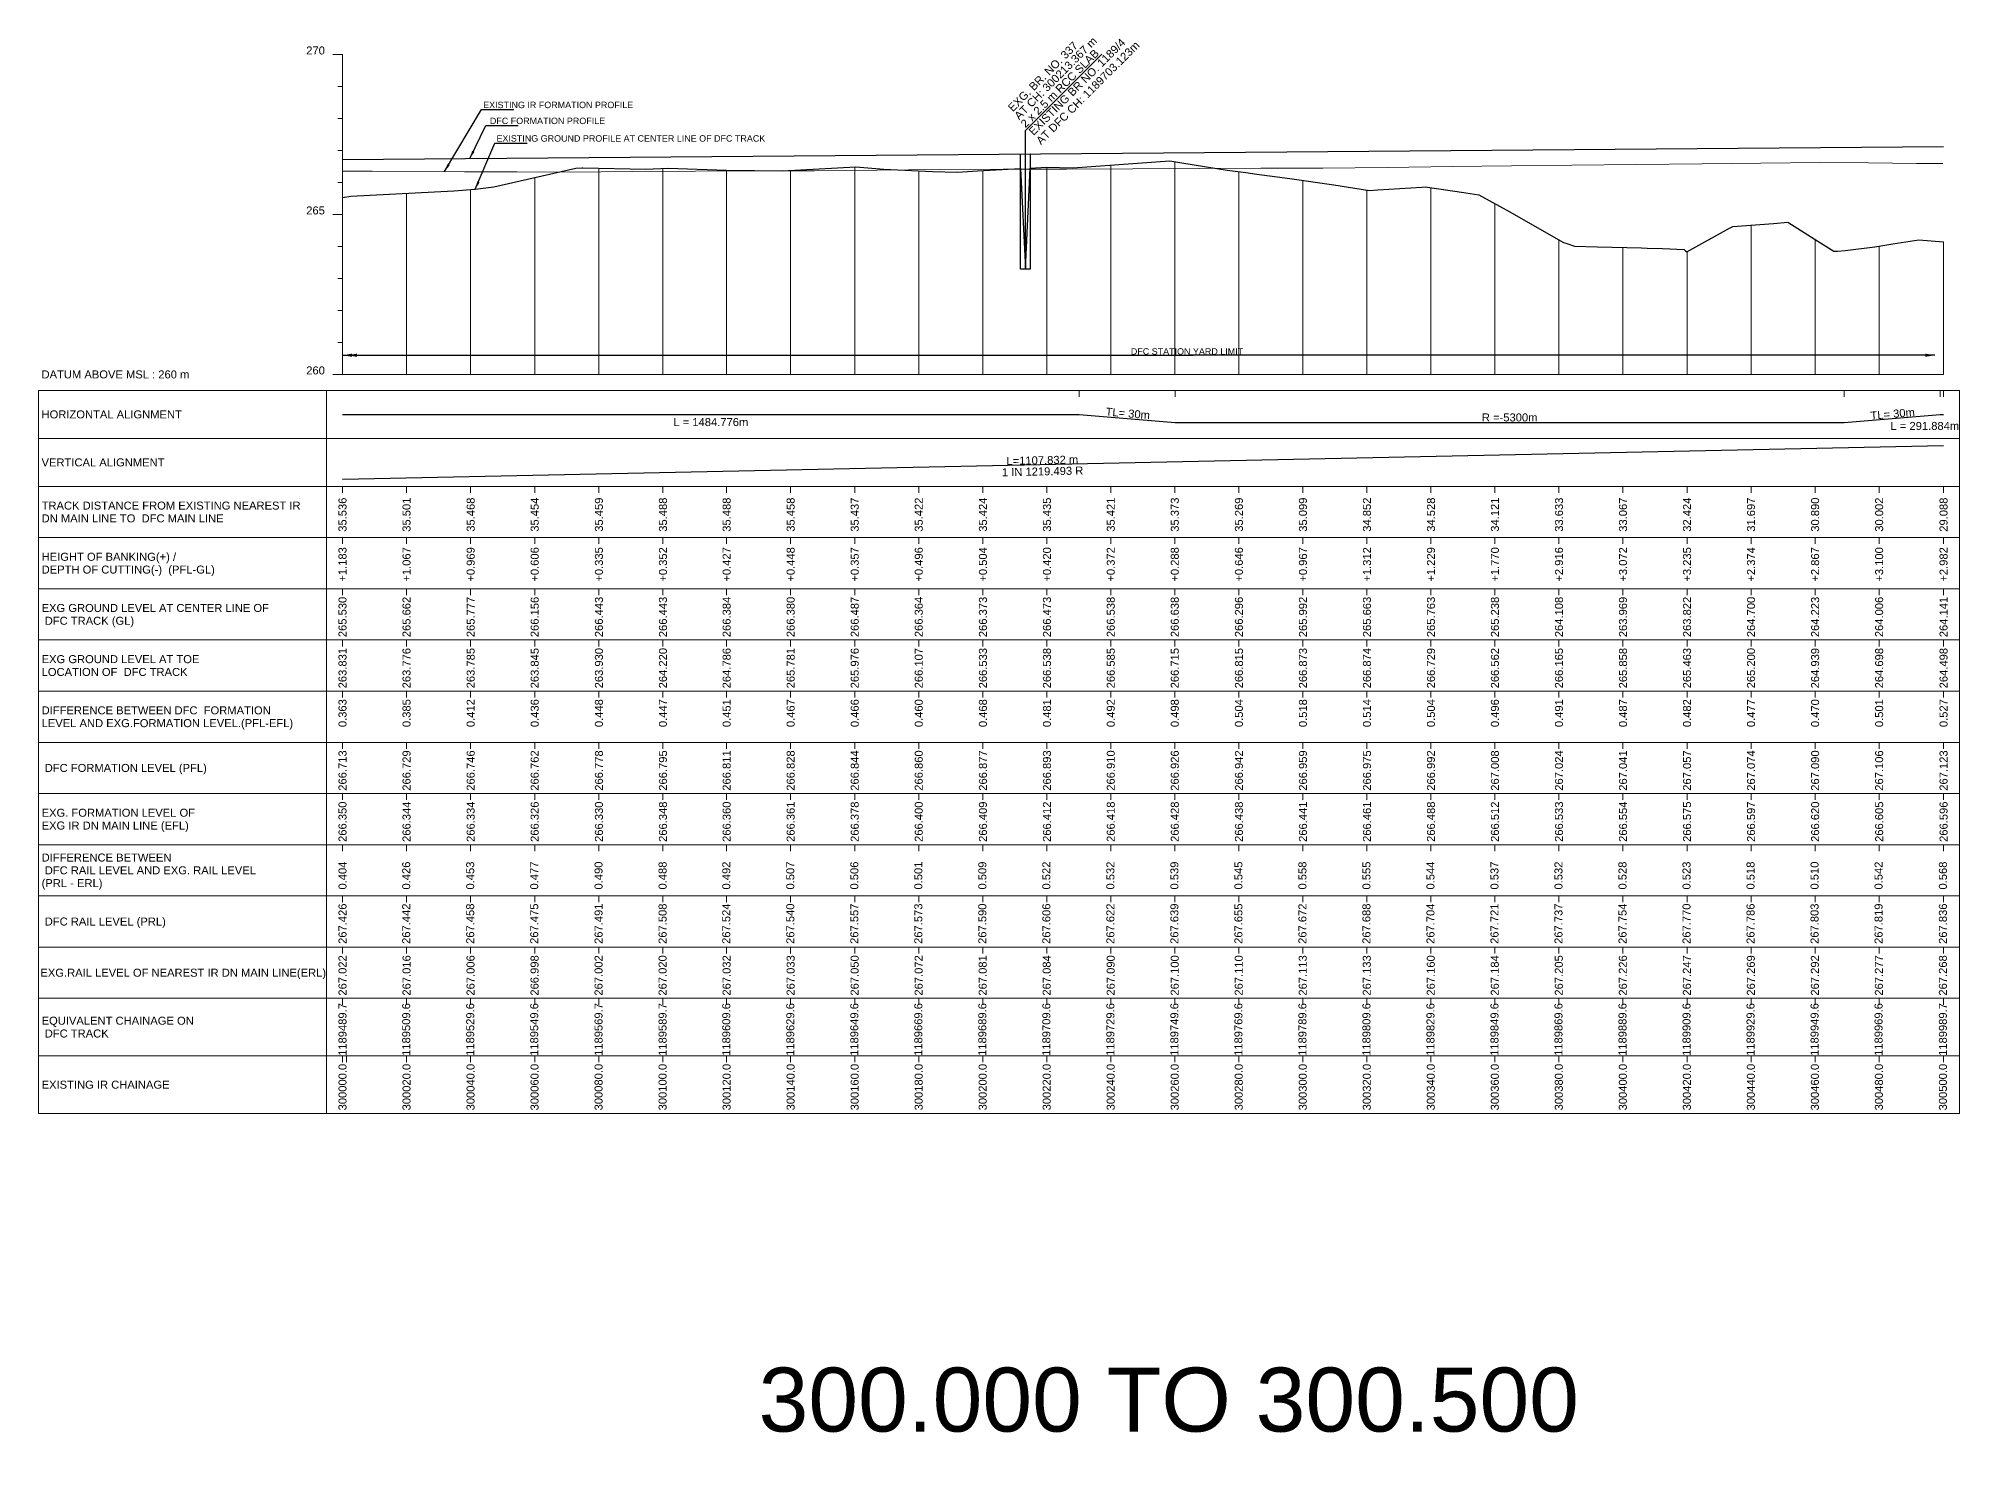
# Model space of a CAD drawing. Header units: metres. Extents: x -1098 to 4505, y -12378 to -11885.
# Drawn here: x 3905 to 4505, y -12340 to -11895 of the extents above; entities that cross this region are included whole.
import ezdxf
from ezdxf.enums import TextEntityAlignment as Align

# ---------------------------------------------------------------- set-up
doc = ezdxf.new("R2010")
doc.units = ezdxf.units.M
doc.header["$MEASUREMENT"] = 0
doc.layers.get('0').update_dxf_attribs({"lineweight": 0})
for name, color, linetype, lineweight in [('LS BRIDGE INDICATION', 10, 'Continuous', 30), ('LS CUT FILL', 10, 'Continuous', 0), ('LS DATUM', 7, 'Continuous', 0), ('LS DATUM X', 7, 'Continuous', 0), ('LS DATUM Y', 7, 'Continuous', 0), ('LS DIFF. EXG.RL & PRO. RL', 10, 'Continuous', 0), ('LS DIFF. PFL & EFL', 10, 'Continuous', 0), ('LS EXG GL', 7, 'Continuous', 0), ('LS EXG IR CH', 7, 'Continuous', 0), ('LS EXG RL', 7, 'Continuous', 0), ('LS EXG. FL', 7, 'Continuous', 0), ('LS EXG. GL', 7, 'Continuous', 0), ('LS EXG. GL AT PRO. TOE', 7, 'Continuous', 0), ('LS EXG. IR CH', 7, 'Continuous', 0), ('LS EXG. RL', 7, 'Continuous', 0), ('LS FRAME', 7, 'Continuous', 0), ('LS PFL-EFL', 10, 'Continuous', 0), ('LS PRL-ERL', 10, 'Continuous', 0), ('LS PRO FL', 10, 'Continuous', 0), ('LS PRO. CUT & FILL', 10, 'Continuous', 0), ('LS PRO. DFCC CH', 10, 'Continuous', 0), ('LS PRO. FL', 10, 'Continuous', 0), ('LS PRO. RL', 10, 'Continuous', 0), ('LS PROFILE EXG FL', 7, 'Continuous', 25), ('LS PROFILE EXG GL', 7, 'Continuous', 30), ('LS PROFILE PRO FL', 1, 'Continuous', 30), ('LS TICKS', 7, 'Continuous', 0), ('LS TRACK CENTER', 10, 'Continuous', 0), ("LS TRACK CENTER's", 10, 'Continuous', 0), ('Profile Grid', 7, 'Continuous', 0)]:
    doc.layers.add(name, color=color, linetype=linetype, lineweight=lineweight)
for name, color, linetype in [("LS BRIDGE'S", 7, 'Continuous'), ('LS HORIZONTAL ALIGNMENT', 10, 'Continuous'), ('LS VERTICAL ALIGNMENT', 10, 'Continuous'), ('ref text', 3, 'Continuous'), ('STATION YARD LIMIT IN LS', 7, 'Continuous')]:
    doc.layers.add(name, color=color, linetype=linetype)
doc.styles.get("Standard").update_dxf_attribs({"font": 'arial.ttf'})
doc.styles.add('Style-Arial', font='arial.ttf')
doc.styles.add('StyleArial', font='arial.ttf')
doc.dimstyles.get("Standard").update_dxf_attribs({"dimtxt": 0.18, "dimasz": 0.18, "dimexe": 0.18, "dimexo": 0.0625, "dimgap": 0.09, "dimtad": 0, "dimtih": 1, "dimtoh": 1, "dimdec": 4, "dimzin": 0, "dimdsep": 46, "dimtxsty": 'Standard', "dimcen": 0.09, "dimadec": 0, "dimazin": 0, "dimtfac": 1, "dimtdec": 4, "dimtofl": 0, "dimtmove": 0, "dimatfit": 3, "dimfxl": 1, "dimtolj": 1, "dimtzin": 0, "dimarcsym": 0})

msp = doc.modelspace()

# ---------------------------------------------------------------- linework, layer by layer
msp.add_lwpolyline([(3905, -12005), (3995, -12005)])
at = {"layer": 'LS BRIDGE INDICATION'}
msp.add_lwpolyline([(4211.86, -11931.13), (4214.86, -11931.11), (4214.87, -11967.09), (4211.87, -11967.09)], close=True, dxfattribs=at)
at = {"layer": "LS BRIDGE'S"}
msp.add_lwpolyline([(4213.37, -11967.09), (4213.37, -11923.8), (4237.25, -11899.91)], dxfattribs=at)
at = {"layer": 'LS DATUM X', "color": 7, "linetype": 'Continuous', "lineweight": 0}
msp.add_line((4000, -12000), (4500.21, -12000), dxfattribs=at)
at = {"layer": 'LS DATUM Y', "color": 7, "linetype": 'Continuous', "lineweight": 0}
for p, q in [((3997, -11900), (4000, -11900)), ((3997, -11900), (4000, -11900)), ((4000, -12000), (4000, -11900)), ((3998.5, -11910), (4000, -11910)), ((3998.5, -11920), (4000, -11920)), ((3998.5, -11930), (4000, -11930)), ((3998.5, -11940), (4000, -11940)), ((3997, -11950), (4000, -11950)), ((3998.5, -11960), (4000, -11960)), ((3998.5, -11970), (4000, -11970)), ((3998.5, -11980), (4000, -11980)), ((3998.5, -11990), (4000, -11990)), ((3997, -12000), (4000, -12000))]:
    msp.add_line(p, q, dxfattribs=at)
at = {"layer": 'LS FRAME'}
for points in [[(3995, -12231), (3905, -12231), (3905, -12005)], [(3995, -12020), (3905, -12020)], [(3995, -12035), (3905, -12035)], [(3995, -12051), (3905, -12051)], [(3905, -12051), (3995, -12051)], [(3995, -12067), (3905, -12067)], [(3905, -12067), (3995, -12067)], [(3995, -12083), (3905, -12083)], [(3905, -12083), (3995, -12083)], [(3995, -12099), (3905, -12099)], [(3995, -12115), (3905, -12115)], [(3905, -12115), (3995, -12115)], [(3995, -12131), (3905, -12131)], [(3905, -12131), (3995, -12131)], [(3995, -12147), (3905, -12147)], [(3905, -12147), (3995, -12147)], [(3995, -12163), (3905, -12163)], [(3905, -12163), (3995, -12163)], [(3995, -12179), (3905, -12179)], [(3995, -12195), (3905, -12195)], [(3995, -12213), (3905, -12213)]]:
    msp.add_lwpolyline(points, dxfattribs=at)
at = {"layer": 'LS FRAME', "color": 7, "linetype": 'Continuous', "lineweight": 0, "flags": 128}
for points in [[(3995, -12020), (4505.21, -12020), (4505.21, -12005), (3995, -12005), (3995, -12020)], [(3995, -12035), (4505.21, -12035), (4505.21, -12020), (3995, -12020), (3995, -12035)], [(3995, -12051), (4505.21, -12051), (4505.21, -12035), (3995, -12035), (3995, -12051)], [(3995, -12067), (4505.21, -12067), (4505.21, -12051), (3995, -12051), (3995, -12067)], [(3995, -12083), (4505.21, -12083), (4505.21, -12067), (3995, -12067), (3995, -12083)], [(3995, -12099), (4505.21, -12099), (4505.21, -12083), (3995, -12083), (3995, -12099)], [(3995, -12115), (4505.21, -12115), (4505.21, -12099), (3995, -12099), (3995, -12115)], [(3995, -12131), (4505.21, -12131), (4505.21, -12115), (3995, -12115), (3995, -12131)], [(3995, -12147), (4505.21, -12147), (4505.21, -12131), (3995, -12131), (3995, -12147)], [(3995, -12163), (4505.21, -12163), (4505.21, -12147), (3995, -12147), (3995, -12163)], [(3995, -12179), (4505.21, -12179), (4505.21, -12163), (3995, -12163), (3995, -12179)], [(3995, -12195), (4505.21, -12195), (4505.21, -12179), (3995, -12179), (3995, -12195)], [(3995, -12213), (4505.21, -12213), (4505.21, -12195), (3995, -12195), (3995, -12213)], [(3995, -12231), (4505.21, -12231), (4505.21, -12213), (3995, -12213), (3995, -12231)]]:
    msp.add_lwpolyline(points, close=True, dxfattribs=at)
at = {"layer": 'LS HORIZONTAL ALIGNMENT', "flags": 128}
msp.add_lwpolyline([(4000, -12012.5), (4230.17, -12012.5), (4230.17, -12012.5), (4260.17, -12015.05), (4260.17, -12015.05), (4469.13, -12015.05), (4469.13, -12015.05), (4499.13, -12012.5), (4499.13, -12012.5), (4500.2, -12012.5)], dxfattribs=at)
at = {"layer": 'LS PROFILE EXG FL', "lineweight": 0}
msp.add_lwpolyline([(4000, -11936.5), (4009.26, -11936.51), (4038.07, -11936.66), (4054.55, -11936.72), (4071.08, -11936.79), (4090.53, -11936.61), (4110.26, -11936.43), (4128.77, -11936.38), (4147.48, -11936.4), (4167, -11936.12), (4186.49, -11935.95), (4206.41, -11935.9), (4226.29, -11935.88), (4246.89, -11935.79), (4267.72, -11935.69), (4286.92, -11935.59), (4306.26, -11935.59), (4326.33, -11935.31), (4346.78, -11935.03), (4365.25, -11934.83), (4384.06, -11934.63), (4404.33, -11934.42), (4424.72, -11934.21), (4443.04, -11934), (4461.69, -11933.78), (4476.75, -11933.92), (4491.73, -11934.06), (4500, -11934.04)], dxfattribs=at)
at = {"layer": 'LS PROFILE EXG GL', "flags": 128}
msp.add_lwpolyline([(4000, -11944.7), (4002.61, -11944.31), (4002.61, -11944.32), (4034.79, -11942.59), (4041.49, -11942.13), (4041.49, -11942.13), (4047.3, -11941.34), (4047.3, -11941.34), (4072.92, -11935.51), (4072.92, -11935.51), (4072.93, -11935.5), (4074.79, -11935.47), (4075.12, -11935.48), (4094.72, -11935.82), (4101.72, -11935.5), (4119.92, -11936.16), (4137.42, -11936.34), (4160.35, -11935.12), (4160.35, -11935.11), (4160.35, -11935.12), (4169.1, -11935.87), (4184.34, -11936.55), (4184.34, -11936.55), (4192.15, -11936.75), (4198.42, -11936.36), (4198.42, -11936.36), (4211.86, -11935.68), (4213.37, -11967.09), (4214.86, -11935.52), (4219.97, -11935.27), (4228.22, -11935.48), (4258.49, -11933.27), (4258.5, -11933.27), (4262.22, -11933.87), (4276.36, -11936.15), (4276.36, -11936.15), (4282.22, -11936.9), (4285.64, -11937.38), (4285.65, -11937.38), (4295.96, -11938.75), (4309.7, -11940.75), (4320.85, -11942.53), (4323.44, -11942.32), (4337.18, -11941.43), (4338.27, -11941.37), (4350.31, -11943.16), (4350.31, -11943.16), (4350.91, -11943.24), (4354.99, -11943.85), (4364.65, -11949.22), (4378.39, -11957.01), (4381.47, -11958.79), (4381.47, -11958.79), (4382.15, -11958.97), (4382.49, -11959.05), (4384.89, -11959.9), (4392.13, -11960.1), (4405.87, -11960.48), (4407.58, -11960.53), (4412.44, -11960.66), (4419.2, -11960.98), (4419.6, -11961.35), (4420.01, -11961.73), (4420.01, -11961.73), (4433.34, -11954.31), (4434.41, -11953.72), (4434.41, -11953.72), (4447.08, -11952.8), (4451.56, -11952.44), (4460.94, -11958.32), (4465.9, -11961.53), (4467.08, -11961.53), (4467.1, -11961.53), (4469.42, -11961.26), (4478.72, -11960.16), (4484.4, -11959.24), (4492.44, -11957.93), (4500.21, -11958.59)], dxfattribs=at)
at = {"layer": 'LS PROFILE PRO FL'}
msp.add_line((4000, -11932.87), (4500.2, -11928.77), dxfattribs=at)
at = {"layer": 'LS TICKS', "color": 7, "linetype": 'Continuous', "lineweight": 0, "flags": 128}
for points in [[(4230.17, -12007), (4230.17, -12005)], [(4260.17, -12007), (4260.17, -12005)], [(4469.13, -12007), (4469.13, -12005)], [(4499.13, -12007), (4499.13, -12005)], [(4500.2, -12007), (4500.2, -12005)], [(4000, -12037), (4000, -12035)], [(4020, -12037), (4020, -12035)], [(4040.04, -12037), (4040.04, -12035)], [(4060.04, -12037), (4060.04, -12035)], [(4080.11, -12037), (4080.11, -12035)], [(4100.11, -12037), (4100.11, -12035)], [(4120.01, -12037), (4120.01, -12035)], [(4140.01, -12037), (4140.01, -12035)], [(4160.03, -12037), (4160.03, -12035)], [(4180.03, -12037), (4180.03, -12035)], [(4200.08, -12037), (4200.08, -12035)], [(4220.08, -12037), (4220.08, -12035)], [(4240.02, -12037), (4240.02, -12035)], [(4260.02, -12037), (4260.02, -12035)], [(4280.06, -12037), (4280.06, -12035)], [(4300.06, -12037), (4300.06, -12035)], [(4320.06, -12037), (4320.06, -12035)], [(4340.06, -12037), (4340.06, -12035)], [(4360.04, -12037), (4360.04, -12035)], [(4380.05, -12037), (4380.05, -12035)], [(4400.05, -12037), (4400.05, -12035)], [(4420.06, -12037), (4420.06, -12035)], [(4440.06, -12037), (4440.06, -12035)], [(4460.08, -12037), (4460.08, -12035)], [(4480.09, -12037), (4480.09, -12035)], [(4500.21, -12037), (4500.21, -12035)], [(4000, -12053), (4000, -12051)], [(4020, -12053), (4020, -12051)], [(4040.04, -12053), (4040.04, -12051)], [(4060.04, -12053), (4060.04, -12051)], [(4080.11, -12053), (4080.11, -12051)], [(4100.11, -12053), (4100.11, -12051)], [(4120.01, -12053), (4120.01, -12051)], [(4140.01, -12053), (4140.01, -12051)], [(4160.03, -12053), (4160.03, -12051)], [(4180.03, -12053), (4180.03, -12051)], [(4200.08, -12053), (4200.08, -12051)], [(4220.08, -12053), (4220.08, -12051)], [(4240.02, -12053), (4240.02, -12051)], [(4260.02, -12053), (4260.02, -12051)], [(4280.06, -12053), (4280.06, -12051)], [(4300.06, -12053), (4300.06, -12051)], [(4320.06, -12053), (4320.06, -12051)], [(4340.06, -12053), (4340.06, -12051)], [(4360.04, -12053), (4360.04, -12051)], [(4380.05, -12053), (4380.05, -12051)], [(4400.05, -12053), (4400.05, -12051)], [(4420.06, -12053), (4420.06, -12051)], [(4440.06, -12053), (4440.06, -12051)], [(4460.08, -12053), (4460.08, -12051)], [(4480.09, -12053), (4480.09, -12051)], [(4500.21, -12053), (4500.21, -12051)], [(4000, -12069), (4000, -12067)], [(4020, -12069), (4020, -12067)], [(4040.04, -12069), (4040.04, -12067)], [(4060.04, -12069), (4060.04, -12067)], [(4080.11, -12069), (4080.11, -12067)], [(4100.11, -12069), (4100.11, -12067)], [(4120.01, -12069), (4120.01, -12067)], [(4140.01, -12069), (4140.01, -12067)], [(4160.03, -12069), (4160.03, -12067)], [(4180.03, -12069), (4180.03, -12067)], [(4200.08, -12069), (4200.08, -12067)], [(4220.08, -12069), (4220.08, -12067)], [(4240.02, -12069), (4240.02, -12067)], [(4260.02, -12069), (4260.02, -12067)], [(4280.06, -12069), (4280.06, -12067)], [(4300.06, -12069), (4300.06, -12067)], [(4320.06, -12069), (4320.06, -12067)], [(4340.06, -12069), (4340.06, -12067)], [(4360.04, -12069), (4360.04, -12067)], [(4380.05, -12069), (4380.05, -12067)], [(4400.05, -12069), (4400.05, -12067)], [(4420.06, -12069), (4420.06, -12067)], [(4440.06, -12069), (4440.06, -12067)], [(4460.08, -12069), (4460.08, -12067)], [(4480.09, -12069), (4480.09, -12067)], [(4500.21, -12069), (4500.21, -12067)], [(4000, -12085), (4000, -12083)], [(4020, -12085), (4020, -12083)], [(4040.04, -12085), (4040.04, -12083)], [(4060.04, -12085), (4060.04, -12083)], [(4080.11, -12085), (4080.11, -12083)], [(4100.11, -12085), (4100.11, -12083)], [(4120.01, -12085), (4120.01, -12083)], [(4140.01, -12085), (4140.01, -12083)], [(4160.03, -12085), (4160.03, -12083)], [(4180.03, -12085), (4180.03, -12083)], [(4200.08, -12085), (4200.08, -12083)], [(4220.08, -12085), (4220.08, -12083)], [(4240.02, -12085), (4240.02, -12083)], [(4260.02, -12085), (4260.02, -12083)], [(4280.06, -12085), (4280.06, -12083)], [(4300.06, -12085), (4300.06, -12083)], [(4320.06, -12085), (4320.06, -12083)], [(4340.06, -12085), (4340.06, -12083)], [(4360.04, -12085), (4360.04, -12083)], [(4380.05, -12085), (4380.05, -12083)], [(4400.05, -12085), (4400.05, -12083)], [(4420.06, -12085), (4420.06, -12083)], [(4440.06, -12085), (4440.06, -12083)], [(4460.08, -12085), (4460.08, -12083)], [(4480.09, -12085), (4480.09, -12083)], [(4500.21, -12085), (4500.21, -12083)], [(4000, -12101), (4000, -12099)], [(4020, -12101), (4020, -12099)], [(4040.04, -12101), (4040.04, -12099)], [(4060.04, -12101), (4060.04, -12099)], [(4080.11, -12101), (4080.11, -12099)], [(4100.11, -12101), (4100.11, -12099)], [(4120.01, -12101), (4120.01, -12099)], [(4140.01, -12101), (4140.01, -12099)], [(4160.03, -12101), (4160.03, -12099)], [(4180.03, -12101), (4180.03, -12099)], [(4200.08, -12101), (4200.08, -12099)], [(4220.08, -12101), (4220.08, -12099)], [(4240.02, -12101), (4240.02, -12099)], [(4260.02, -12101), (4260.02, -12099)], [(4280.06, -12101), (4280.06, -12099)], [(4300.06, -12101), (4300.06, -12099)], [(4320.06, -12101), (4320.06, -12099)], [(4340.06, -12101), (4340.06, -12099)], [(4360.04, -12101), (4360.04, -12099)], [(4380.05, -12101), (4380.05, -12099)], [(4400.05, -12101), (4400.05, -12099)], [(4420.06, -12101), (4420.06, -12099)], [(4440.06, -12101), (4440.06, -12099)], [(4460.08, -12101), (4460.08, -12099)], [(4480.09, -12101), (4480.09, -12099)], [(4500.21, -12101), (4500.21, -12099)], [(4000, -12117), (4000, -12115)], [(4020, -12117), (4020, -12115)], [(4040.04, -12117), (4040.04, -12115)], [(4060.04, -12117), (4060.04, -12115)], [(4080.11, -12117), (4080.11, -12115)], [(4100.11, -12117), (4100.11, -12115)], [(4120.01, -12117), (4120.01, -12115)], [(4140.01, -12117), (4140.01, -12115)], [(4160.03, -12117), (4160.03, -12115)], [(4180.03, -12117), (4180.03, -12115)], [(4200.08, -12117), (4200.08, -12115)], [(4220.08, -12117), (4220.08, -12115)], [(4240.02, -12117), (4240.02, -12115)], [(4260.02, -12117), (4260.02, -12115)], [(4280.06, -12117), (4280.06, -12115)], [(4300.06, -12117), (4300.06, -12115)], [(4320.06, -12117), (4320.06, -12115)], [(4340.06, -12117), (4340.06, -12115)], [(4360.04, -12117), (4360.04, -12115)], [(4380.05, -12117), (4380.05, -12115)], [(4400.05, -12117), (4400.05, -12115)], [(4420.06, -12117), (4420.06, -12115)], [(4440.06, -12117), (4440.06, -12115)], [(4460.08, -12117), (4460.08, -12115)], [(4480.09, -12117), (4480.09, -12115)], [(4500.21, -12117), (4500.21, -12115)], [(4000, -12133), (4000, -12131)], [(4020, -12133), (4020, -12131)], [(4040.04, -12133), (4040.04, -12131)], [(4060.04, -12133), (4060.04, -12131)], [(4080.11, -12133), (4080.11, -12131)], [(4100.11, -12133), (4100.11, -12131)], [(4120.01, -12133), (4120.01, -12131)], [(4140.01, -12133), (4140.01, -12131)], [(4160.03, -12133), (4160.03, -12131)], [(4180.03, -12133), (4180.03, -12131)], [(4200.08, -12133), (4200.08, -12131)], [(4220.08, -12133), (4220.08, -12131)], [(4240.02, -12133), (4240.02, -12131)], [(4260.02, -12133), (4260.02, -12131)], [(4280.06, -12133), (4280.06, -12131)], [(4300.06, -12133), (4300.06, -12131)], [(4320.06, -12133), (4320.06, -12131)], [(4340.06, -12133), (4340.06, -12131)], [(4360.04, -12133), (4360.04, -12131)], [(4380.05, -12133), (4380.05, -12131)], [(4400.05, -12133), (4400.05, -12131)], [(4420.06, -12133), (4420.06, -12131)], [(4440.06, -12133), (4440.06, -12131)], [(4460.08, -12133), (4460.08, -12131)], [(4480.09, -12133), (4480.09, -12131)], [(4500.21, -12133), (4500.21, -12131)], [(4000, -12149), (4000, -12147)], [(4020, -12149), (4020, -12147)], [(4040.04, -12149), (4040.04, -12147)], [(4060.04, -12149), (4060.04, -12147)], [(4080.11, -12149), (4080.11, -12147)], [(4100.11, -12149), (4100.11, -12147)], [(4120.01, -12149), (4120.01, -12147)], [(4140.01, -12149), (4140.01, -12147)], [(4160.03, -12149), (4160.03, -12147)], [(4180.03, -12149), (4180.03, -12147)], [(4200.08, -12149), (4200.08, -12147)], [(4220.08, -12149), (4220.08, -12147)], [(4240.02, -12149), (4240.02, -12147)], [(4260.02, -12149), (4260.02, -12147)], [(4280.06, -12149), (4280.06, -12147)], [(4300.06, -12149), (4300.06, -12147)], [(4320.06, -12149), (4320.06, -12147)], [(4340.06, -12149), (4340.06, -12147)], [(4360.04, -12149), (4360.04, -12147)], [(4380.05, -12149), (4380.05, -12147)], [(4400.05, -12149), (4400.05, -12147)], [(4420.06, -12149), (4420.06, -12147)], [(4440.06, -12149), (4440.06, -12147)], [(4460.08, -12149), (4460.08, -12147)], [(4480.09, -12149), (4480.09, -12147)], [(4500.21, -12149), (4500.21, -12147)], [(4000, -12165), (4000, -12163)], [(4020, -12165), (4020, -12163)], [(4040.04, -12165), (4040.04, -12163)], [(4060.04, -12165), (4060.04, -12163)], [(4080.11, -12165), (4080.11, -12163)], [(4100.11, -12165), (4100.11, -12163)], [(4120.01, -12165), (4120.01, -12163)], [(4140.01, -12165), (4140.01, -12163)], [(4160.03, -12165), (4160.03, -12163)], [(4180.03, -12165), (4180.03, -12163)], [(4200.08, -12165), (4200.08, -12163)], [(4220.08, -12165), (4220.08, -12163)], [(4240.02, -12165), (4240.02, -12163)], [(4260.02, -12165), (4260.02, -12163)], [(4280.06, -12165), (4280.06, -12163)], [(4300.06, -12165), (4300.06, -12163)], [(4320.06, -12165), (4320.06, -12163)], [(4340.06, -12165), (4340.06, -12163)], [(4360.04, -12165), (4360.04, -12163)], [(4380.05, -12165), (4380.05, -12163)], [(4400.05, -12165), (4400.05, -12163)], [(4420.06, -12165), (4420.06, -12163)], [(4440.06, -12165), (4440.06, -12163)], [(4460.08, -12165), (4460.08, -12163)], [(4480.09, -12165), (4480.09, -12163)], [(4500.21, -12165), (4500.21, -12163)], [(4000, -12181), (4000, -12179)], [(4020, -12181), (4020, -12179)], [(4040.04, -12181), (4040.04, -12179)], [(4060.04, -12181), (4060.04, -12179)], [(4080.11, -12181), (4080.11, -12179)], [(4100.11, -12181), (4100.11, -12179)], [(4120.01, -12181), (4120.01, -12179)], [(4140.01, -12181), (4140.01, -12179)], [(4160.03, -12181), (4160.03, -12179)], [(4180.03, -12181), (4180.03, -12179)], [(4200.08, -12181), (4200.08, -12179)], [(4220.08, -12181), (4220.08, -12179)], [(4240.02, -12181), (4240.02, -12179)], [(4260.02, -12181), (4260.02, -12179)], [(4280.06, -12181), (4280.06, -12179)], [(4300.06, -12181), (4300.06, -12179)], [(4320.06, -12181), (4320.06, -12179)], [(4340.06, -12181), (4340.06, -12179)], [(4360.04, -12181), (4360.04, -12179)], [(4380.05, -12181), (4380.05, -12179)], [(4400.05, -12181), (4400.05, -12179)], [(4420.06, -12181), (4420.06, -12179)], [(4440.06, -12181), (4440.06, -12179)], [(4460.08, -12181), (4460.08, -12179)], [(4480.09, -12181), (4480.09, -12179)], [(4500.21, -12181), (4500.21, -12179)], [(4000, -12197), (4000, -12195)], [(4020, -12197), (4020, -12195)], [(4040.04, -12197), (4040.04, -12195)], [(4060.04, -12197), (4060.04, -12195)], [(4080.11, -12197), (4080.11, -12195)], [(4100.11, -12197), (4100.11, -12195)], [(4120.01, -12197), (4120.01, -12195)], [(4140.01, -12197), (4140.01, -12195)], [(4160.03, -12197), (4160.03, -12195)], [(4180.03, -12197), (4180.03, -12195)], [(4200.08, -12197), (4200.08, -12195)], [(4220.08, -12197), (4220.08, -12195)], [(4240.02, -12197), (4240.02, -12195)], [(4260.02, -12197), (4260.02, -12195)], [(4280.06, -12197), (4280.06, -12195)], [(4300.06, -12197), (4300.06, -12195)], [(4320.06, -12197), (4320.06, -12195)], [(4340.06, -12197), (4340.06, -12195)], [(4360.04, -12197), (4360.04, -12195)], [(4380.05, -12197), (4380.05, -12195)], [(4400.05, -12197), (4400.05, -12195)], [(4420.06, -12197), (4420.06, -12195)], [(4440.06, -12197), (4440.06, -12195)], [(4460.08, -12197), (4460.08, -12195)], [(4480.09, -12197), (4480.09, -12195)], [(4500.21, -12197), (4500.21, -12195)], [(4000, -12215), (4000, -12213)], [(4001.25, -12215), (4001.25, -12213)], [(4020, -12215), (4020, -12213)], [(4040.04, -12215), (4040.04, -12213)], [(4060.04, -12215), (4060.04, -12213)], [(4080.11, -12215), (4080.11, -12213)], [(4100.11, -12215), (4100.11, -12213)], [(4120.01, -12215), (4120.01, -12213)], [(4140.01, -12215), (4140.01, -12213)], [(4160.03, -12215), (4160.03, -12213)], [(4180.03, -12215), (4180.03, -12213)], [(4200.08, -12215), (4200.08, -12213)], [(4220.08, -12215), (4220.08, -12213)], [(4240.02, -12215), (4240.02, -12213)], [(4260.02, -12215), (4260.02, -12213)], [(4280.06, -12215), (4280.06, -12213)], [(4300.06, -12215), (4300.06, -12213)], [(4320.06, -12215), (4320.06, -12213)], [(4340.06, -12215), (4340.06, -12213)], [(4360.04, -12215), (4360.04, -12213)], [(4380.05, -12215), (4380.05, -12213)], [(4400.05, -12215), (4400.05, -12213)], [(4420.06, -12215), (4420.06, -12213)], [(4440.06, -12215), (4440.06, -12213)], [(4460.08, -12215), (4460.08, -12213)], [(4480.09, -12215), (4480.09, -12213)], [(4500.21, -12215), (4500.21, -12213)]]:
    msp.add_lwpolyline(points, dxfattribs=at)
at = {"layer": 'LS VERTICAL ALIGNMENT', "flags": 128}
msp.add_lwpolyline([(4000, -12032.75), (4500.21, -12022.25)], dxfattribs=at)
at = {"layer": 'Profile Grid', "flags": 128}
for points in [[(4080.11, -12000), (4080.11, -11935.57)], [(4100.11, -12000), (4100.11, -11935.57)], [(4120.01, -12000), (4120.01, -11936.16)], [(4140.01, -12000), (4140.01, -11936.2)], [(4160.03, -12000), (4160.03, -11935.13)], [(4180.03, -12000), (4180.03, -11936.36)], [(4200.08, -12000), (4200.08, -11936.27)], [(4220.08, -12000), (4220.08, -11935.27)], [(4240.02, -12000), (4240.02, -11934.62)], [(4260.02, -12000), (4260.02, -11933.52)], [(4280.06, -12000), (4280.06, -11936.62)], [(4020, -12000), (4020, -11943.38)], [(4040.04, -12000), (4040.04, -11942.23)], [(4060.04, -12000), (4060.04, -11938.44)], [(4300.06, -12000), (4300.06, -11939.35)], [(4320.06, -12000), (4320.06, -11942.4)], [(4340.06, -12000), (4340.06, -11941.64)], [(4360.04, -12000), (4360.04, -11946.65)], [(4440.06, -12000), (4440.06, -11953.31)], [(4380.04, -12000), (4380.04, -11957.96)], [(4400.05, -12000), (4400.05, -11960.32)], [(4420.06, -12000), (4420.06, -11961.7)], [(4460.08, -12000), (4460.08, -11957.78)], [(4480.09, -12000), (4480.09, -11959.94)], [(4500.21, -12000), (4500.21, -11958.59)], [(4000, -12000), (4000, -11969.87)]]:
    msp.add_lwpolyline(points, dxfattribs=at)

# ---------------------------------------------------------------- texts
at = {"layer": "LS BRIDGE'S"}
for s, p in [('EXG. BR. NO. 337', (4209.39, -11918.09)), ('AT CH: 300213.367 m', (4211.39, -11920.59)), ('2 x 2.5 m RCC SLAB ', (4213.39, -11923.09))]:
    msp.add_text(s, height=2.5, rotation=45, dxfattribs=at).set_placement(p)
at = {"layer": "LS BRIDGE'S", "color": 10}
for s, p in [('EXISTING BR NO. 1189/4', (4215.87, -11925.5)), ('AT DFC CH: 1189703.123m', (4218.23, -11928.39))]:
    msp.add_text(s, height=2.5, rotation=45, dxfattribs=at).set_placement(p)
at = {"layer": 'LS CUT FILL', "style": 'Style-Arial'}
for s, p in [('+1.183', (4000, -12054)), ('+1.067', (4020, -12054)), ('+0.969', (4040.04, -12054)), ('+0.606', (4060.04, -12054)), ('+0.335', (4080.11, -12054)), ('+0.352', (4100.11, -12054)), ('+0.427', (4120.01, -12054)), ('+0.448', (4140.01, -12054)), ('+0.357', (4160.03, -12054)), ('+0.496', (4180.03, -12054)), ('+0.504', (4200.08, -12054)), ('+0.420', (4220.08, -12054)), ('+0.372', (4240.02, -12054)), ('+0.288', (4260.02, -12054)), ('+0.646', (4280.06, -12054)), ('+0.967', (4300.06, -12054)), ('+1.312', (4320.06, -12054)), ('+1.229', (4340.06, -12054)), ('+1.770', (4360.04, -12054)), ('+2.916', (4380.05, -12054)), ('+3.072', (4400.05, -12054)), ('+3.235', (4420.06, -12054)), ('+2.374', (4440.05, -12054)), ('+2.867', (4460.07, -12054)), ('+3.100', (4480.08, -12054)), ('+2.982', (4500.2, -12054))]:
    msp.add_text(s, height=2.5, rotation=90, dxfattribs=at).set_placement(p, align=Align.MIDDLE_RIGHT)
at = {"layer": 'LS DATUM', "color": 7, "style": 'StyleArial'}
msp.add_text('DATUM ABOVE MSL : 260 m', height=2.5, rotation=0.00003, dxfattribs=at).set_placement((3905.97, -12000), align=Align.MIDDLE_LEFT)
at = {"layer": 'LS DATUM Y', "color": 7, "lineweight": 0, "style": 'Style-Arial'}
for s, p in [('270', (3994.5, -11900)), ('270', (3994.5, -11900)), ('265', (3994.5, -11950)), ('260', (3994.5, -12000))]:
    msp.add_text(s, height=2.5, dxfattribs=at).set_placement(p, align=Align.RIGHT)
at = {"layer": 'LS DIFF. EXG.RL & PRO. RL', "color": 10, "style": 'StyleArial'}
for s, p in [('DIFFERENCE BETWEEN ', (3906, -12151)), (' DFC RAIL LEVEL AND EXG. RAIL LEVEL ', (3906, -12155)), ('(PRL - ERL)', (3906, -12159))]:
    msp.add_text(s, height=2.5, rotation=0.00003, dxfattribs=at).set_placement(p, align=Align.MIDDLE_LEFT)
at = {"layer": 'LS DIFF. PFL & EFL', "color": 10, "style": 'StyleArial'}
for s, p in [('DIFFERENCE BETWEEN DFC  FORMATION ', (3906, -12105)), ('LEVEL AND EXG.FORMATION LEVEL.(PFL-EFL)', (3906, -12109))]:
    msp.add_text(s, height=2.5, rotation=0.00003, dxfattribs=at).set_placement(p, align=Align.MIDDLE_LEFT)
at = {"layer": 'LS EXG GL', "style": 'Style-Arial'}
for s, p in [('265.530', (4000, -12069.5)), ('265.662', (4020, -12069.5)), ('265.777', (4040.04, -12069.5)), ('266.156', (4060.04, -12069.5)), ('266.443', (4080.11, -12069.5)), ('266.443', (4100.11, -12069.5)), ('266.384', (4120.01, -12069.5)), ('266.380', (4140.01, -12069.5)), ('266.487', (4160.03, -12069.5)), ('266.364', (4180.03, -12069.5)), ('266.373', (4200.08, -12069.5)), ('266.473', (4220.08, -12069.5)), ('266.538', (4240.02, -12069.5)), ('266.638', (4260.02, -12069.5)), ('266.296', (4280.06, -12069.5)), ('265.992', (4300.06, -12069.5)), ('265.663', (4320.06, -12069.5)), ('265.763', (4340.06, -12069.5)), ('265.238', (4360.04, -12069.5)), ('264.108', (4380.05, -12069.5)), ('263.969', (4400.05, -12069.5)), ('263.822', (4420.06, -12069.5)), ('264.700', (4440.05, -12069.5)), ('264.223', (4460.07, -12069.5)), ('264.006', (4480.08, -12069.5)), ('264.141', (4500.2, -12069.5))]:
    msp.add_text(s, height=2.5, rotation=90, dxfattribs=at).set_placement(p, align=Align.MIDDLE_RIGHT)
at = {"layer": 'LS EXG IR CH', "lineweight": 0, "style": 'Style-Arial'}
for s, p in [('300000.0', (4000, -12215.47)), ('300020.0', (4020, -12215.47)), ('300040.0', (4040, -12215.47)), ('300060.0', (4060, -12215.47)), ('300080.0', (4080, -12215.47)), ('300100.0', (4100, -12215.47)), ('300120.0', (4120, -12215.47)), ('300140.0', (4140, -12215.47)), ('300160.0', (4160, -12215.47)), ('300180.0', (4180, -12215.47)), ('300200.0', (4200, -12215.47)), ('300220.0', (4220, -12215.47)), ('300240.0', (4240, -12215.47)), ('300260.0', (4260, -12215.47)), ('300280.0', (4280, -12215.47)), ('300300.0', (4300, -12215.47)), ('300320.0', (4320, -12215.47)), ('300340.0', (4340, -12215.47)), ('300360.0', (4360, -12215.47)), ('300380.0', (4380, -12215.47)), ('300400.0', (4400, -12215.47)), ('300420.0', (4420, -12215.47)), ('300440.0', (4440, -12215.47)), ('300460.0', (4460, -12215.47)), ('300480.0', (4480, -12215.47)), ('300500.0', (4500, -12215.47))]:
    msp.add_text(s, height=2.5, rotation=90, dxfattribs=at).set_placement(p, align=Align.MIDDLE_RIGHT)
at = {"layer": 'LS EXG RL', "style": 'Style-Arial'}
for s, p in [('267.022', (4000, -12181.54)), ('267.016', (4020, -12181.54)), ('267.006', (4040, -12181.54)), ('266.998', (4060, -12181.54)), ('267.002', (4080, -12181.54)), ('267.020', (4100, -12181.54)), ('267.032', (4120, -12181.54)), ('267.033', (4140, -12181.54)), ('267.050', (4160, -12181.54)), ('267.072', (4180, -12181.54)), ('267.081', (4200, -12181.54)), ('267.084', (4220, -12181.54)), ('267.090', (4240, -12181.54)), ('267.100', (4260, -12181.54)), ('267.110', (4280, -12181.54)), ('267.113', (4300, -12181.54)), ('267.133', (4320, -12181.54)), ('267.160', (4340, -12181.54)), ('267.184', (4360, -12181.54)), ('267.205', (4380, -12181.54)), ('267.226', (4400, -12181.54)), ('267.247', (4420, -12181.54)), ('267.269', (4440, -12181.54)), ('267.292', (4460, -12181.54)), ('267.277', (4480, -12181.54)), ('267.268', (4500, -12181.54))]:
    msp.add_text(s, height=2.5, rotation=90, dxfattribs=at).set_placement(p, align=Align.MIDDLE_RIGHT)
at = {"layer": 'LS EXG. FL', "style": 'StyleArial'}
for s, p in [('EXG. FORMATION LEVEL OF', (3906, -12137)), ('EXG IR DN MAIN LINE (EFL)', (3906, -12141))]:
    msp.add_text(s, height=2.5, rotation=0.00003, dxfattribs=at).set_placement(p, align=Align.MIDDLE_LEFT)
at = {"layer": 'LS EXG. FL'}
for s, p in [('266.350', (4000, -12133.5)), ('266.344', (4020, -12133.5)), ('266.334', (4040.04, -12133.5)), ('266.326', (4060.04, -12133.5)), ('266.330', (4080.11, -12133.5)), ('266.348', (4100.11, -12133.5)), ('266.360', (4120.01, -12133.5)), ('266.361', (4140.01, -12133.5)), ('266.378', (4160.03, -12133.5)), ('266.400', (4180.03, -12133.5)), ('266.409', (4200.08, -12133.5)), ('266.412', (4220.08, -12133.5)), ('266.418', (4240.02, -12133.5)), ('266.428', (4260.02, -12133.5)), ('266.438', (4280.06, -12133.5)), ('266.441', (4300.06, -12133.5)), ('266.461', (4320.06, -12133.5)), ('266.488', (4340.06, -12133.5)), ('266.512', (4360.04, -12133.5)), ('266.533', (4380.05, -12133.5)), ('266.554', (4400.05, -12133.5)), ('266.575', (4420.06, -12133.5)), ('266.597', (4440.06, -12133.5)), ('266.620', (4460.08, -12133.5)), ('266.605', (4480.09, -12133.5)), ('266.596', (4500.21, -12133.5))]:
    msp.add_text(s, height=2.5, rotation=90, dxfattribs=at).set_placement(p, align=Align.MIDDLE_RIGHT)
at = {"layer": 'LS EXG. GL', "color": 7, "style": 'StyleArial'}
for s, p in [('EXG GROUND LEVEL AT CENTER LINE OF ', (3906, -12073)), (' DFC TRACK (GL)', (3906, -12077))]:
    msp.add_text(s, height=2.5, rotation=0.00003, dxfattribs=at).set_placement(p, align=Align.MIDDLE_LEFT)
at = {"layer": 'LS EXG. GL AT PRO. TOE', "color": 7, "style": 'StyleArial'}
for s, p in [('EXG GROUND LEVEL AT TOE', (3906, -12089)), ('LOCATION OF  DFC TRACK', (3906, -12093))]:
    msp.add_text(s, height=2.5, rotation=0.00003, dxfattribs=at).set_placement(p, align=Align.MIDDLE_LEFT)
at = {"layer": 'LS EXG. GL AT PRO. TOE'}
for s, p in [('263.831', (4000, -12085.5)), ('263.776', (4020, -12085.5)), ('263.785', (4040.04, -12085.5)), ('263.845', (4060.04, -12085.5)), ('263.930', (4080.11, -12085.5)), ('264.220', (4100.11, -12085.5)), ('264.786', (4120.01, -12085.5)), ('265.781', (4140.01, -12085.5)), ('265.976', (4160.03, -12085.5)), ('266.107', (4180.03, -12085.5)), ('266.533', (4200.08, -12085.5)), ('266.538', (4220.08, -12085.5)), ('266.585', (4240.02, -12085.5)), ('266.715', (4260.02, -12085.5)), ('266.815', (4280.06, -12085.5)), ('266.873', (4300.06, -12085.5)), ('266.874', (4320.06, -12085.5)), ('266.729', (4340.06, -12085.5)), ('266.562', (4360.04, -12085.5)), ('266.165', (4380.05, -12085.5)), ('265.858', (4400.05, -12085.5)), ('265.463', (4420.06, -12085.5)), ('265.200', (4440.05, -12085.5)), ('264.939', (4460.07, -12085.5)), ('264.698', (4480.08, -12085.5)), ('264.498', (4500.2, -12085.5))]:
    msp.add_text(s, height=2.5, rotation=90, dxfattribs=at).set_placement(p, align=Align.MIDDLE_RIGHT)
at = {"layer": 'LS EXG. IR CH', "style": 'StyleArial'}
msp.add_text('EXISTING IR CHAINAGE', height=2.5, rotation=0.00003, dxfattribs=at).set_placement((3906, -12222), align=Align.MIDDLE_LEFT)
at = {"layer": 'LS EXG. RL', "style": 'StyleArial'}
msp.add_text('EXG.RAIL LEVEL OF NEAREST IR DN MAIN LINE(ERL)', height=2.5, rotation=0.00003, dxfattribs=at).set_placement((3905.61, -12187), align=Align.MIDDLE_LEFT)
at = {"layer": 'LS HORIZONTAL ALIGNMENT', "style": 'StyleArial'}
msp.add_text('HORIZONTAL ALIGNMENT', height=2.5, rotation=0.00003, dxfattribs=at).set_placement((3905.97, -12012.5), align=Align.MIDDLE_LEFT)
at = {"layer": 'LS HORIZONTAL ALIGNMENT', "char_height": 2.5, "attachment_point": 5, "line_spacing_factor": 0.6, "style": 'Style-Arial'}
for s, insert in [('L = 1484.776m', (4115.08, -12014.92)), ('R =-5300m', (4364.65, -12013.46)), ('L = 291.884m', (4494.36, -12016.12))]:
    msp.add_mtext(s, dxfattribs=dict(at, insert=insert))
for insert, rotation in [((4245.34, -12012.2), 355.1469), ((4484.3, -12012.34), 4.8531)]:
    msp.add_mtext('TL= 30m', dxfattribs=dict(at, insert=insert, rotation=rotation))
at = {"layer": 'LS PFL-EFL'}
for s, p in [('0.363', (4000, -12101.5)), ('0.385', (4020, -12101.5)), ('0.412', (4040.04, -12101.5)), ('0.436', (4060.04, -12101.5)), ('0.448', (4080.11, -12101.5)), ('0.447', (4100.11, -12101.5)), ('0.451', (4120.01, -12101.5)), ('0.467', (4140.01, -12101.5)), ('0.466', (4160.03, -12101.5)), ('0.460', (4180.03, -12101.5)), ('0.468', (4200.08, -12101.5)), ('0.481', (4220.08, -12101.5)), ('0.492', (4240.02, -12101.5)), ('0.498', (4260.02, -12101.5)), ('0.504', (4280.06, -12101.5)), ('0.518', (4300.06, -12101.5)), ('0.514', (4320.06, -12101.5)), ('0.504', (4340.06, -12101.5)), ('0.496', (4360.04, -12101.5)), ('0.491', (4380.05, -12101.5)), ('0.487', (4400.05, -12101.5)), ('0.482', (4420.06, -12101.5)), ('0.477', (4440.05, -12101.5)), ('0.470', (4460.07, -12101.5)), ('0.501', (4480.08, -12101.5)), ('0.527', (4500.2, -12101.5))]:
    msp.add_text(s, height=2.5, rotation=90, dxfattribs=at).set_placement(p, align=Align.MIDDLE_RIGHT)
at = {"layer": 'LS PRL-ERL'}
for s, p in [('0.404', (4001.25, -12161)), ('0.404', (4001.25, -12161)), ('0.426', (4021.15, -12161)), ('0.453', (4041.15, -12161)), ('0.477', (4061.15, -12161)), ('0.490', (4081.25, -12161)), ('0.488', (4101.25, -12161)), ('0.492', (4121.15, -12161)), ('0.507', (4141.15, -12161)), ('0.506', (4161.15, -12161)), ('0.501', (4181.15, -12161)), ('0.509', (4201.15, -12161)), ('0.522', (4221.15, -12161)), ('0.532', (4241.15, -12161)), ('0.539', (4261.15, -12161)), ('0.545', (4281.15, -12161)), ('0.558', (4301.15, -12161)), ('0.555', (4321.15, -12161)), ('0.544', (4341.15, -12161)), ('0.537', (4361.15, -12161)), ('0.532', (4381.15, -12161)), ('0.528', (4401.15, -12161)), ('0.523', (4421.15, -12161)), ('0.518', (4441.15, -12161)), ('0.510', (4461.15, -12161)), ('0.542', (4481.15, -12161)), ('0.568', (4501.25, -12161)), ('267.426', (4001.25, -12178)), ('267.426', (4001.25, -12178)), ('267.442', (4021.15, -12178)), ('267.458', (4041.15, -12178)), ('267.475', (4061.15, -12178)), ('267.491', (4081.25, -12178)), ('267.508', (4101.25, -12178)), ('267.524', (4121.15, -12178)), ('267.540', (4141.15, -12178)), ('267.557', (4161.15, -12178)), ('267.573', (4181.15, -12178)), ('267.590', (4201.15, -12178)), ('267.606', (4221.15, -12178)), ('267.622', (4241.15, -12178)), ('267.639', (4261.15, -12178)), ('267.655', (4281.15, -12178)), ('267.672', (4301.15, -12178)), ('267.688', (4321.15, -12178)), ('267.704', (4341.15, -12178)), ('267.721', (4361.15, -12178)), ('267.737', (4381.15, -12178)), ('267.754', (4401.15, -12178)), ('267.770', (4421.15, -12178)), ('267.786', (4441.15, -12178)), ('267.803', (4461.15, -12178)), ('267.819', (4481.15, -12178)), ('267.836', (4501.25, -12178))]:
    msp.add_text(s, height=2.5, rotation=90, dxfattribs=at).set_placement(p)
at = {"layer": 'LS PRO FL', "style": 'Style-Arial'}
for s, p in [('266.713', (4000, -12117.5)), ('266.729', (4020, -12117.5)), ('266.746', (4040.04, -12117.5)), ('266.762', (4060.04, -12117.5)), ('266.778', (4080.11, -12117.5)), ('266.795', (4100.11, -12117.5)), ('266.811', (4120.01, -12117.5)), ('266.828', (4140.01, -12117.5)), ('266.844', (4160.03, -12117.5)), ('266.860', (4180.03, -12117.5)), ('266.877', (4200.08, -12117.5)), ('266.893', (4220.08, -12117.5)), ('266.910', (4240.02, -12117.5)), ('266.926', (4260.02, -12117.5)), ('266.942', (4280.06, -12117.5)), ('266.959', (4300.06, -12117.5)), ('266.975', (4320.06, -12117.5)), ('266.992', (4340.06, -12117.5)), ('267.008', (4360.04, -12117.5)), ('267.024', (4380.05, -12117.5)), ('267.041', (4400.05, -12117.5)), ('267.057', (4420.06, -12117.5)), ('267.074', (4440.05, -12117.5)), ('267.090', (4460.07, -12117.5)), ('267.106', (4480.08, -12117.5)), ('267.123', (4500.2, -12117.5))]:
    msp.add_text(s, height=2.5, rotation=90, dxfattribs=at).set_placement(p, align=Align.MIDDLE_RIGHT)
at = {"layer": 'LS PRO. CUT & FILL', "color": 10, "style": 'StyleArial'}
for s, p in [('HEIGHT OF BANKING(+) /', (3906, -12057)), ('DEPTH OF CUTTING(-)  (PFL-GL)', (3906, -12061))]:
    msp.add_text(s, height=2.5, rotation=0.00003, dxfattribs=at).set_placement(p, align=Align.MIDDLE_LEFT)
at = {"layer": 'LS PRO. DFCC CH', "color": 10, "style": 'Style-Arial'}
for s, p in [('EQUIVALENT CHAINAGE ON ', (3906, -12202)), (' DFC TRACK', (3906, -12206))]:
    msp.add_text(s, height=2.5, rotation=0.00003, dxfattribs=at).set_placement(p, align=Align.MIDDLE_LEFT)
at = {"layer": 'LS PRO. DFCC CH'}
for s, p in [('1189489.7', (4001.25, -12213)), ('1189489.7', (4001.25, -12213)), ('1189509.6', (4021.15, -12213)), ('1189529.6', (4041.15, -12213)), ('1189549.6', (4061.15, -12213)), ('1189569.7', (4081.25, -12213)), ('1189589.7', (4101.25, -12213)), ('1189609.6', (4121.15, -12213)), ('1189629.6', (4141.15, -12213)), ('1189649.6', (4161.15, -12213)), ('1189669.6', (4181.15, -12213)), ('1189689.6', (4201.15, -12213)), ('1189709.6', (4221.15, -12213)), ('1189729.6', (4241.15, -12213)), ('1189749.6', (4261.15, -12213)), ('1189769.6', (4281.15, -12213)), ('1189789.6', (4301.15, -12213)), ('1189809.6', (4321.15, -12213)), ('1189829.6', (4341.15, -12213)), ('1189849.6', (4361.15, -12213)), ('1189869.6', (4381.15, -12213)), ('1189889.6', (4401.15, -12213)), ('1189909.6', (4421.15, -12213)), ('1189929.6', (4441.15, -12213)), ('1189949.6', (4461.15, -12213)), ('1189969.6', (4481.15, -12213)), ('1189989.7', (4501.25, -12213))]:
    msp.add_text(s, height=2.5, rotation=90, dxfattribs=at).set_placement(p)
at = {"layer": 'LS PRO. FL', "color": 10, "style": 'StyleArial'}
msp.add_text(' DFC FORMATION LEVEL (PFL) ', height=2.5, rotation=0.00003, dxfattribs=at).set_placement((3906, -12123), align=Align.MIDDLE_LEFT)
at = {"layer": 'LS PRO. RL', "color": 10, "style": 'StyleArial'}
msp.add_text(' DFC RAIL LEVEL (PRL)', height=2.5, rotation=0.00003, dxfattribs=at).set_placement((3906, -12171), align=Align.MIDDLE_LEFT)
at = {"layer": 'LS PROFILE EXG FL', "color": 7, "linetype": 'Continuous', "lineweight": 0, "style": 'Style-Arial'}
msp.add_text('EXISTING IR FORMATION PROFILE', height=2, dxfattribs=at).set_placement((4043.95, -11916.78))
at = {"layer": 'LS PROFILE EXG GL', "color": 7, "lineweight": 0, "style": 'Style-Arial'}
msp.add_text('EXISTING GROUND PROFILE AT CENTER LINE OF DFC TRACK', height=2, dxfattribs=at).set_placement((4048.1, -11927.24, 0))
at = {"layer": 'LS PROFILE PRO FL', "style": 'Style-Arial'}
msp.add_text('  DFC FORMATION PROFILE', height=2, dxfattribs=at).set_placement((4044.5, -11921.76, 0))
at = {"layer": 'LS TRACK CENTER'}
for s, p in [('35.536', (4000, -12038.5)), ('35.501', (4020, -12038.5)), ('35.468', (4040.04, -12038.5)), ('35.454', (4060.04, -12038.5)), ('35.459', (4080.11, -12038.5)), ('35.488', (4100.11, -12038.5)), ('35.488', (4120.01, -12038.5)), ('35.458', (4140.01, -12038.5)), ('35.437', (4160.03, -12038.5)), ('35.422', (4180.03, -12038.5)), ('35.424', (4200.08, -12038.5)), ('35.435', (4220.08, -12038.5)), ('35.421', (4240.02, -12038.5)), ('35.373', (4260.02, -12038.5)), ('35.269', (4280.06, -12038.5)), ('35.099', (4300.06, -12038.5)), ('34.852', (4320.06, -12038.5)), ('34.528', (4340.06, -12038.5)), ('34.121', (4360.04, -12038.5)), ('33.633', (4380.05, -12038.5)), ('33.067', (4400.05, -12038.5)), ('32.424', (4420.06, -12038.5)), ('31.697', (4440.05, -12038.5)), ('30.890', (4460.07, -12038.5)), ('30.002', (4480.08, -12038.5)), ('29.088', (4500.2, -12038.5))]:
    msp.add_text(s, height=2.5, rotation=90, dxfattribs=at).set_placement(p, align=Align.MIDDLE_RIGHT)
at = {"layer": "LS TRACK CENTER's", "color": 10, "style": 'StyleArial'}
for s, p in [('TRACK DISTANCE FROM EXISTING NEAREST IR ', (3906, -12041)), ('DN MAIN LINE TO  DFC MAIN LINE', (3906, -12045))]:
    msp.add_text(s, height=2.5, rotation=0.00003, dxfattribs=at).set_placement(p, align=Align.MIDDLE_LEFT)
at = {"layer": 'LS VERTICAL ALIGNMENT', "style": 'StyleArial'}
msp.add_text('VERTICAL ALIGNMENT', height=2.5, rotation=0.00003, dxfattribs=at).set_placement((3905.97, -12027.5), align=Align.MIDDLE_LEFT)
at = {"layer": 'LS VERTICAL ALIGNMENT', "insert": (4218.68, -12028.58), "char_height": 2.5, "attachment_point": 5, "rotation": 1.28636, "line_spacing_factor": 0.84, "style": 'Style-Arial'}
msp.add_mtext('L=1107.832 m\\P1 IN 1219.493 R', dxfattribs=at)
at = {"layer": 'ref text', "color": 3, "insert": (4130, -12330.71), "char_height": 20, "width": 256.3165, "attachment_point": 7, "bg_fill": 3, "box_fill_scale": 1.5, "bg_fill_color": 256, "bg_fill_transparency": 0}
msp.add_mtext('300.000 TO 300.500', dxfattribs=at)
at = {"layer": 'STATION YARD LIMIT IN LS', "color": 10, "lineweight": 15, "insert": (4263.84, -11992.83), "char_height": 2, "attachment_point": 5, "rotation": 0.00003, "line_spacing_factor": 0.84, "style": 'Style-Arial'}
msp.add_mtext('DFC STATION YARD LIMIT', dxfattribs=at)

# ---------------------------------------------------------------- leaders
at = {"layer": 'LS PROFILE EXG FL', "color": 7, "lineweight": -3}
msp.add_leader([(4031.84, -11936.62), (4043.44, -11917.23), (4053.58, -11917.23)], dimstyle='Standard', override={"dimasz": 2.5, "dimexe": 0.25, "dimexo": 0.25, "dimgap": 0.25, "dimtad": 0, "dimtih": 0, "dimtoh": 0, "dimzin": 11, "dimadec": 4, "dimazin": 3, "dimatfit": 1, "dimfrac": 2, "dimtolj": 0, "dimtzin": 11}, dxfattribs=at)
at = {"layer": 'LS PROFILE EXG GL', "color": 7, "lineweight": -3}
msp.add_leader([(4041.49, -11942.13, 0), (4047.59, -11927.7, 0), (4057.72, -11927.7, 0)], dimstyle='Standard', override={"dimasz": 2.5, "dimexe": 0.25, "dimexo": 0.25, "dimgap": 0.25, "dimtad": 0, "dimtih": 0, "dimtoh": 0, "dimzin": 11, "dimadec": 4, "dimazin": 3, "dimatfit": 1, "dimfrac": 2, "dimtolj": 0, "dimtzin": 11}, dxfattribs=at)
at = {"layer": 'LS PROFILE PRO FL', "lineweight": -3}
msp.add_leader([(4039.78, -11932.55, 0), (4044.77, -11922.22, 0), (4054.91, -11922.22, 0)], dimstyle='Standard', override={"dimasz": 2.5, "dimexe": 0.25, "dimexo": 0.25, "dimgap": 0.25, "dimtad": 0, "dimtih": 0, "dimtoh": 0, "dimzin": 11, "dimadec": 4, "dimazin": 3, "dimatfit": 1, "dimfrac": 2, "dimtolj": 0, "dimtzin": 11}, dxfattribs=at)
at = {"layer": 'STATION YARD LIMIT IN LS', "color": 10, "lineweight": 15}
for points in [[(4000, -11994.01), (4264.3, -11994.01)], [(4001.5, -11994.01), (4265.8, -11994.01)], [(4497.47, -11994.01), (4264.3, -11994.01)]]:
    msp.add_leader(points, dimstyle='Standard', override={"dimasz": 3}, dxfattribs=at)

doc.saveas('drawing.dxf')
